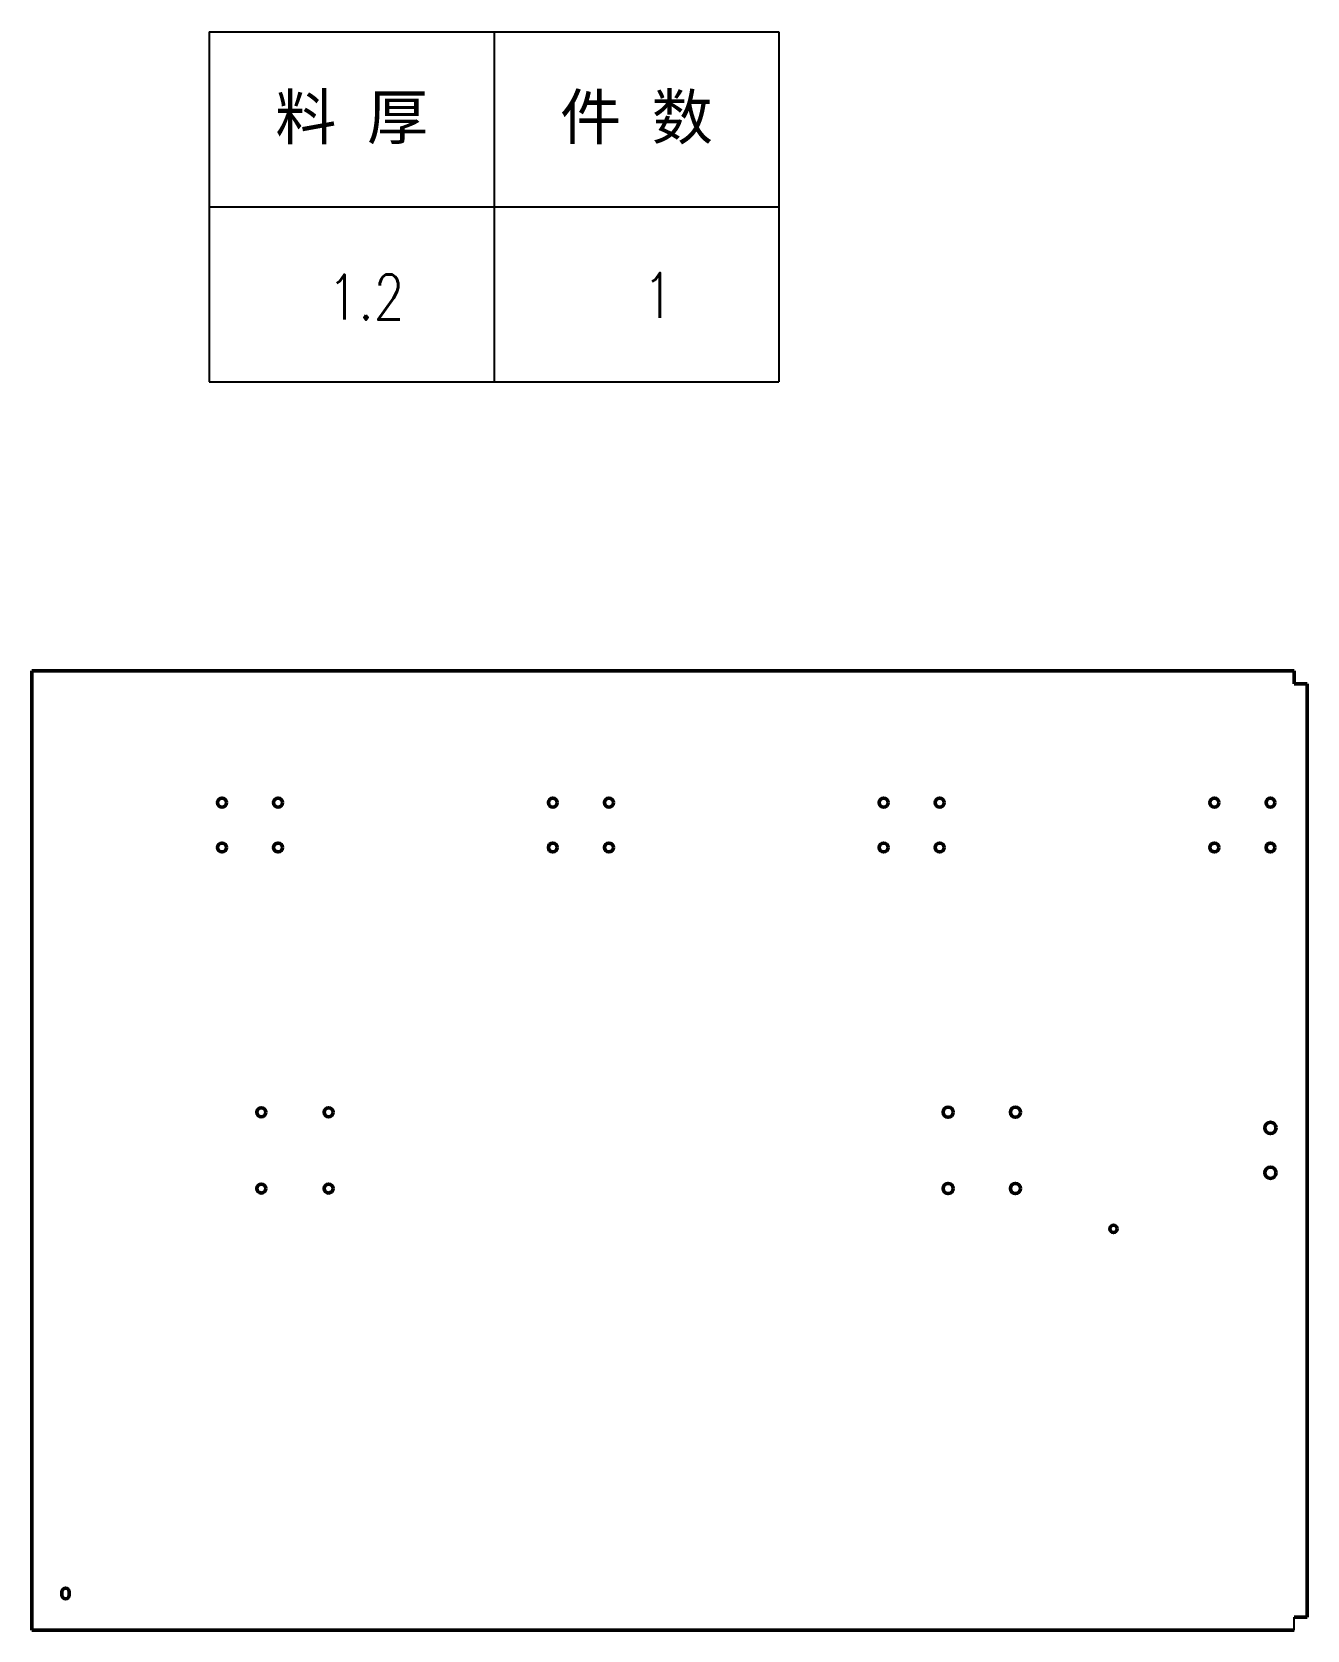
# Model space of a CAD drawing. Header units: millimetres. Extents: x 1521 to 290450, y -90694 to 6693.
# Drawn here: x 3252 to 4389, y -1469 to -45 of the extents above; entities that cross this region are included whole.
import ezdxf
from ezdxf.enums import TextEntityAlignment as Align

# ---------------------------------------------------------------- set-up
doc = ezdxf.new("R2010")
doc.units = ezdxf.units.MM
doc.layers.add('可见 (ISO)', color=7, linetype='Continuous', lineweight=50)
doc.styles.add('DIM', font='romans.shx', dxfattribs={"width": 0.8, "bigfont": 'bigfont.shx'})
doc.styles.get("Standard").update_dxf_attribs({"font": 'arial.ttf'})

# ---------------------------------------------------------------- blocks, each defined once
blk = doc.blocks.new('*T23')
at = {"color": 0, "linetype": 'ByBlock', "lineweight": -2, "transparency": 16777216}
for p, q in [((0, 0), (127, 0)), ((0, 0), (0, -78)), ((63.5, 0), (63.5, -78)), ((127, 0), (127, -78)), ((0, -39), (127, -39)), ((0, -78), (127, -78))]:
    blk.add_line(p, q, dxfattribs=at)
at = {"color": 0, "transparency": 16777216, "char_height": 10, "width": 60.5, "attachment_point": 5}
for s, insert in [('{\\fSimSun|b0|i0|c134|p2;料 厚}', (31.75, -19.5)), ('{\\fSimSun|b0|i0|c134|p2;件 数}', (95.25, -19.5))]:
    blk.add_mtext(s, dxfattribs=dict(at, insert=insert))
blk = doc.blocks.new('拆图参数')
blk.add_blockref('*T23', (-63.5, 78))
at = {"style": 'DIM', "width": 0.8}
blk.add_attdef('6', text='', height=10, dxfattribs=at).set_placement((-37.13, 18.91), align=Align.MIDDLE_LEFT)
blk.add_attdef('1', text='', height=10, dxfattribs=at).set_placement((36.65, 19.27), align=Align.MIDDLE_CENTER)

msp = doc.modelspace()

# ---------------------------------------------------------------- linework, layer by layer
msp.add_line((4377.7492, -1469.2777), (4377.7492, -1457.6777))
at = {"layer": '可见 (ISO)'}
for p, q in [((3252.2492, -614.0777), (3252.2492, -626.5777)), ((3252.2492, -614.0777), (4377.7492, -614.0777)), ((3252.2492, -626.5777), (3252.2492, -1469.2777)), ((4377.7492, -614.0777), (4377.7492, -625.6777)), ((4377.7492, -625.6777), (4389.3492, -625.6777)), ((4389.3492, -625.6777), (4389.3492, -1457.6777)), ((3278.9992, -1438.1777), (3278.9992, -1435.1777)), ((3285.4992, -1435.1777), (3285.4992, -1438.1777)), ((3252.2492, -1456.7777), (3252.2492, -1459.1777)), ((4389.3492, -1457.6777), (4377.7492, -1457.6777)), ((4377.7492, -1469.2777), (3252.2492, -1469.2777))]:
    msp.add_line(p, q, dxfattribs=at)
for centre, radius in [((3421.7492, -731.6777), 4), ((3471.7492, -731.6777), 4), ((3716.7492, -731.6777), 4), ((3766.7492, -731.6777), 4), ((4011.7492, -731.6777), 4), ((4061.7492, -731.6777), 4), ((4306.7492, -731.6777), 4), ((4356.7492, -731.6777), 4), ((3421.7492, -771.6777), 4), ((3471.7492, -771.6777), 4), ((3716.7492, -771.6777), 4), ((3766.7492, -771.6777), 4), ((4011.7492, -771.6777), 4), ((4061.7492, -771.6777), 4), ((4306.7492, -771.6777), 4), ((4356.7492, -771.6777), 4), ((3456.7492, -1007.6777), 4), ((3516.7492, -1007.6777), 4), ((4069.2492, -1007.6777), 4.5), ((4129.2492, -1007.6777), 4.5), ((4356.7492, -1021.6777), 5), ((4356.7492, -1061.6777), 5), ((3456.7492, -1075.6777), 4), ((3516.7492, -1075.6777), 4), ((4069.2492, -1075.6777), 4.5), ((4129.2492, -1075.6777), 4.5), ((4216.7492, -1111.6777), 3.25)]:
    msp.add_circle(centre, radius, dxfattribs=at)
for centre, start, end in [((3282.2492, -1435.1777), 0, 180), ((3282.2492, -1438.1777), 180, 0)]:
    msp.add_arc(centre, 3.25, start, end, dxfattribs=at)

# ---------------------------------------------------------------- block references
at = {"xscale": 4, "yscale": 4, "zscale": 4}
msp.add_blockref('拆图参数', (3664.3533, -356.6602), dxfattribs=at).add_auto_attribs({'1': '1', '6': '1.2'})

doc.saveas('drawing.dxf')
